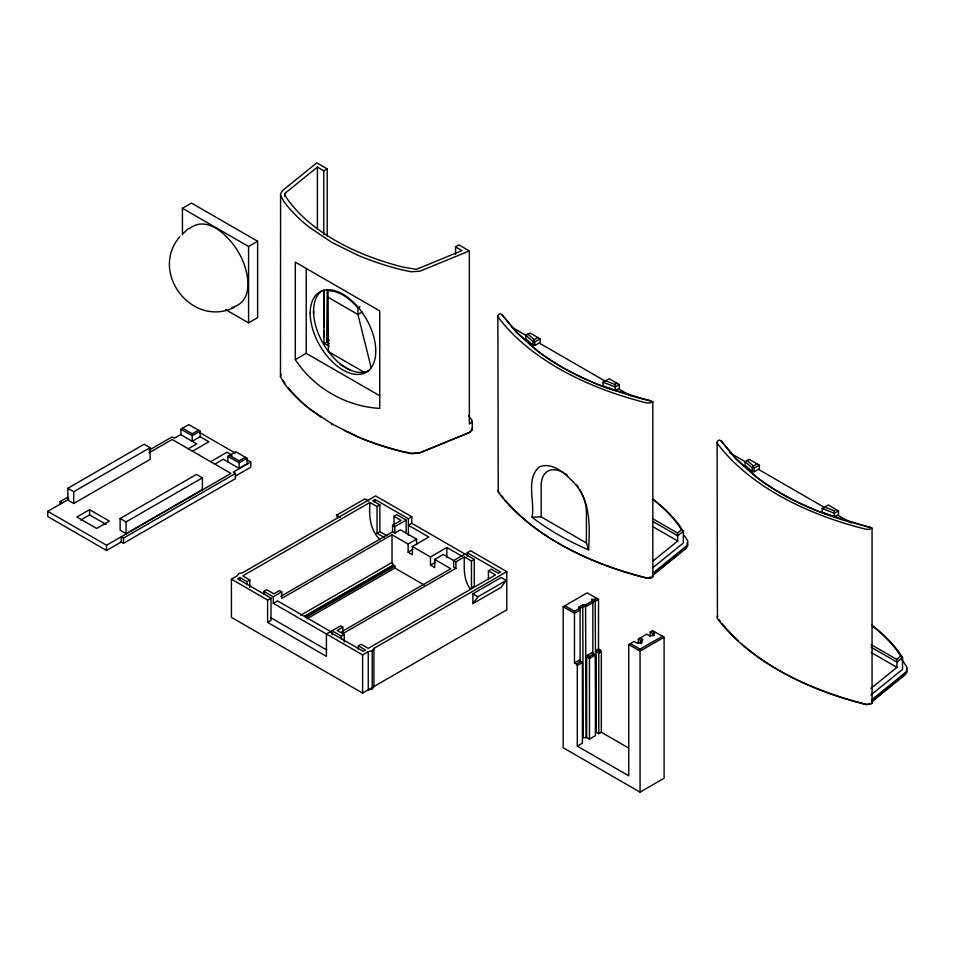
<?xml version="1.0" encoding="UTF-8"?>
<svg xmlns="http://www.w3.org/2000/svg" width="955" height="955" viewBox="0 0 955 955"><rect width="100%" height="100%" fill="white"/><g stroke="black" fill="none" stroke-linecap="round" stroke-linejoin="round"><path stroke-width="1.43" d="M323.805 337.318L323.805 330.788M455.559 254.281L455.559 246.891L458.949 244.934L469.359 250.938L469.359 423.96L472.033 422.026L471.877 420.081A285.282 164.714 0 0 0 468.619 415.891M653.304 574.456L653.304 576.414L652.002 577.333L646.583 577.87A285.282 164.714 0 0 1 498.212 492.207L497.865 315.95L498.498 314.649L500.086 313.622L501.996 314.72L517.467 332.925L537.737 351.01A265.227 153.122 0 0 0 605.637 387.551L637.283 397.65M532.054 517.204C535.182 501.482 525.31 479.04 539.36 466.816C552.277 461.802 564.5 473.095 572.94 481.654C591.026 499.632 589.832 526.384 588.602 549.853L585.105 548.385A285.282 164.714 0 0 1 534.597 519.222L532.054 517.204L541.163 516.846L586.394 542.965L588.602 549.853M652.838 574.838L652.838 401.804L604.778 387.014A266.827 154.053 0 0 1 536.447 350.258L516.07 332.065L501.996 314.72M901.926 659.821A223.995 129.319 0 0 1 903.633 662.042L907.071 667.426L906.104 671.89L871.39 700.134L872.536 700.791L871.975 703.202L869.181 704.301L865.815 704.217A285.282 164.714 0 0 1 717.432 618.553L717.086 442.296L717.73 440.995L719.306 439.957L721.216 441.067L736.699 459.271L756.957 477.345A265.227 153.122 0 0 0 824.869 513.886L840.878 519.413L867.152 526.623M721.216 441.067L735.29 458.412L755.68 476.593A266.827 154.053 0 0 0 823.998 513.36L872.058 528.151L872.058 701.173L872.536 700.791M284.877 196.348L284.888 193.423L317.394 167.113L323.805 170.826L327.195 168.868L327.195 235.873M470.624 431.087L469.132 432.711L419.293 453.136L411.569 453.697L402.234 451.715A223.995 129.319 0 0 1 358.423 437.175L331.719 423.829L332.853 424.486L309.575 408.955A225.595 130.25 0 0 1 284.22 383.48L280.472 376.676L280.591 193.829L282.728 190.391L316.785 162.851L327.195 168.868M280.472 376.676L281.045 374.038M284.888 193.423L284.566 194.856L288.625 200.872A220.796 127.481 0 0 0 403.511 267.197L416.404 269.358L461.969 250.592L455.559 246.891M472.236 421.358L472.236 429.846L470.135 432.126L419.973 452.67L411.271 453.303L401.601 451.261A225.595 130.25 0 0 1 357.48 436.614L344.182 430.502M497.865 490.942L498.068 490.273M717.086 617.276L717.73 615.975M685.965 547.561L680.055 552.921M905.185 673.896L873.909 699.764M263.938 594.368L263.938 591.396L266.767 589.772L273.834 593.843L279.493 590.584L281.749 591.885L281.749 598.415L392.016 534.752L408.131 544.063L408.131 552.229L412.369 554.676L412.369 546.511L428.771 537.044L408.406 525.286L411.808 523.328L411.808 516.798L375.613 495.908L242.737 572.63L238.774 573.609L237.079 575.889L231.42 579.16L231.42 617.348L362.613 693.091L368.26 689.832L372.223 688.841L372.223 650.653L373.918 648.361L506.795 571.651L506.795 609.839L367.496 690.262M373.918 648.361L373.918 686.561L372.223 688.841L368.26 689.832L368.26 651.632L372.223 650.653M472.868 603.644L477.966 596.78L506.234 580.461L501.148 577.524L472.868 593.843L472.868 603.644L501.148 587.313L506.234 580.461M179.898 236.601C149.111 272.032 191.74 327.995 234.059 307.51M183.348 233.307L188.481 228.555M189.424 228.639C207.557 214.183 229.642 236.852 238.499 252.311C248.193 268.128 256.215 301.41 231.767 307.486M652.838 401.804L649.949 402.974L646.583 402.891A285.282 164.714 0 0 1 498.212 317.227L497.865 315.95M652.85 561.158L677.74 541.008L677.537 533.057L681.536 529.822L683.338 531.267L683.338 543.013L652.85 567.688M653.256 572.905L686.872 545.556L687.851 541.091L684.413 535.707M652.372 575.292L677.752 554.783M653.256 574.862L686.012 548.385L687.91 545.317L687.385 542.082M872.058 528.151L869.181 529.309L865.815 529.225A285.282 164.714 0 0 1 717.432 443.562L717.086 442.296M870.912 688.436L896.972 667.354L896.757 659.404L900.756 656.169L902.559 657.601L902.559 669.36L870.912 694.965M872.476 701.209L905.245 674.719L907.143 671.663L906.605 668.416M370.791 688.997L373.918 686.561M505.517 500.42A283.563 163.711 0 0 0 647.144 578.312L650.295 578.193L653.304 576.414M741.343 643.61A283.563 163.711 0 0 0 866.376 704.647L870.447 704.157L872.536 702.749L871.39 702.092M182.429 234.727L182.429 208.286L191.478 203.069L257.635 241.257L257.635 317.657L248.587 322.874L225.69 309.659M182.429 208.286L248.587 246.486L257.635 241.257M371.173 367.675L357.922 314.482L357.922 307.952L360.011 306.734M362.112 312.046L357.922 314.482L328.054 297.232L328.054 290.702C340.207 290.786 350.318 299.19 357.922 307.952M67.829 488.292L144.157 444.218L150.102 447.644L150.102 459.403L73.762 503.476L67.829 500.05L67.829 488.292L73.762 491.718L150.102 447.644M329.356 343.621L326.765 342.141L327.195 289.484M295.31 359.641L295.31 262.159L379.732 310.9L379.732 408.394C345.996 406.52 313.801 387.921 295.31 359.641L306.233 353.338L379.732 395.776M324.211 343.609L326.765 342.141M180.913 434.752L180.913 429.201L188.827 424.629L200.144 431.159L200.144 436.71L208.906 441.771L192.504 451.238M60.189 504.121L60.189 501.518L67.912 497.054M148.98 450.247L172.151 436.877L174.407 438.178L180.626 434.585L196.742 443.896L188.266 448.79M235.276 476.163L250.747 467.234L250.747 462.017L233.223 472.128L235.479 473.441L235.479 478.658L123.517 543.3L121.261 541.998L106.554 550.486L47.75 516.536L47.75 511.307L68.903 499.095M148.92 452.897L172.151 439.491L230.955 473.441L106.554 545.257L47.75 511.307M182.608 428.222L192.218 433.773L198.437 430.18M200.144 431.159L192.218 435.731L180.913 429.201M200.144 436.71L192.218 441.282L192.218 433.773M89.591 509.672L76.866 517.025L96.658 528.449L109.383 521.108L89.591 509.672L89.591 514.9L106.029 524.39M80.686 520.045L89.591 514.9M210.601 461.683L226.992 452.216L232.005 455.105M120.127 518.493L196.467 474.42L202.4 477.846L202.4 489.605L126.06 533.666L120.127 530.24L120.127 518.493L126.06 521.919L202.4 477.846M227.851 461.85L227.851 456.299L235.766 451.727L247.07 458.257L247.07 463.808L239.156 468.38L239.156 460.871L229.546 455.32M214.839 464.13L223.327 459.236L239.442 468.547M239.156 460.871L245.375 457.278M247.07 458.257L239.156 462.829L227.851 456.299M121.261 541.998L121.261 536.77L123.517 538.083L235.479 473.441M605.613 381.355L539.181 343L535.087 345.364L533.045 345.244L525.883 338.93L525.883 335.336L529.953 332.985L540.136 338.858L540.136 342.451M537.868 337.557L534.191 339.67L533.045 341.651L533.045 345.244M540.136 338.858L535.087 341.771L533.045 341.651L525.883 335.336M337.616 517.717L336.602 515.175L364.87 498.844L368.69 501.053M249.804 587.409L249.804 579.971L246.975 581.607L239.908 577.524L237.652 578.826L271.005 598.093L271.005 620.452L267.615 622.409L267.615 600.05L231.42 579.16M387.121 535.851L379.851 531.66L379.851 504.885L377.034 506.52L369.967 502.437L242.737 575.889L249.804 579.971M411.808 516.798L408.406 518.756L375.052 499.501L372.784 500.802L379.851 504.885M630.813 395.907L618.339 388.709L615.223 390.511L602.975 385.82L602.975 382.227L609.111 378.693L619.294 384.567L619.294 388.16M605.494 380.782L615.02 384.423L617.037 383.253M619.294 384.567L615.223 386.918L602.975 382.227M393.997 525.238L393.997 516.309L396.814 514.685L406.15 520.069L406.15 533.487M377.034 506.52L377.034 533.284L379.851 531.66M280.77 596.374L392.577 531.816L392.577 525.286L401.064 520.391L393.997 516.309M267.615 600.05L271.005 598.093M263.938 591.396L273.273 596.78L281.749 591.885M392.577 525.286L394.845 526.599L406.15 520.069M273.273 596.78L273.273 603.309L277.511 600.862L332.483 632.604M392.577 531.816L394.845 533.129L400.491 529.858L416.607 539.169L416.607 544.601M408.131 544.063L416.607 539.169M408.131 552.229L412.978 549.423M300.67 615.247L392.016 562.507L392.016 534.752M304.657 616.214L393.424 564.954L392.016 562.507M304.657 616.536L393.424 565.276L394.845 566.1L394.845 568.058L424.175 584.997M306.066 617.348L394.845 566.1M307.044 618.745L394.845 568.058M412.369 546.511L430.466 556.956L446.856 547.49L462.125 556.299M430.466 556.956L430.466 565.121L434.704 567.568L434.704 559.403L443.192 554.509L455.905 561.85L464.393 556.956L471.46 561.039L474.289 559.403L474.289 586.179L471.46 587.803L471.46 561.039M430.466 565.121L435.313 562.316M332.077 634.657L332.077 630.742L340.553 625.835L342.821 627.149L342.821 633.678L455.905 568.38L455.905 561.85M464.954 554.019L453.649 560.549L453.649 567.079L455.905 568.38M467.222 556.634L467.222 552.718L470.612 550.749L506.795 571.651M342.821 627.149L337.163 630.407L344.23 634.49L344.23 641.927M341.842 631.625L450.82 568.714L434.704 559.403M332.077 630.742L341.401 636.125L344.23 634.49M358.364 648.887L358.364 645.914L361.193 644.291L368.26 648.361L495.49 574.91L488.423 570.827L488.423 579.757M488.423 570.827L491.252 569.204L498.319 573.275L500.575 571.973L467.222 552.718M273.273 603.309L362.613 654.891L368.26 651.632M824.834 507.69L758.401 469.335L754.319 471.698L752.265 471.579L745.103 465.264L745.103 461.671L749.174 459.319L759.356 465.204L759.356 468.786M757.088 463.891L753.423 466.016L752.265 467.986L752.265 471.579M759.356 465.204L754.319 468.105L752.265 467.986L745.103 461.671M650.248 636.651L650.248 632.186L652.79 630.706L664.095 637.236L664.095 778.265L640.065 792.149L563.163 747.741L563.163 606.712L587.194 592.84L598.51 599.37L598.51 648.994L595.956 650.462L595.956 732.079L598.785 733.715L601.328 732.246L628.342 747.837M563.163 606.712L574.468 613.241L580.127 609.982L578.933 608.717L578.933 607.082L582.741 604.885L585.57 604.885L591.646 601.375L591.646 599.334L595.18 599.334L596.803 598.391M564.859 605.733L574.468 611.284L578.933 608.717M580.127 662.042L580.127 608.347L583.242 606.556L586.06 606.556L592.852 602.641L591.646 601.375M598.51 599.37L595.681 601.005L592.852 601.005L591.646 599.334M851.287 522.97L837.571 515.043L834.443 516.846L822.207 512.167L822.207 508.573L828.343 505.028L838.514 510.901L838.514 514.494M824.714 507.117L834.24 510.758L836.258 509.6M574.468 611.284L574.468 662.865L579.566 659.929L579.566 660.908M838.514 510.901L834.443 513.253L822.207 508.573M574.468 662.865L576.45 664.012L580.688 661.564M582.741 604.885L583.242 737.797L586.633 737.463L589.462 739.098L595.395 735.672L595.395 655.035L589.462 658.461L586.633 656.825L587.48 655.357L589.462 656.503L593.7 654.056M601.328 651.608L598.785 653.077L595.956 651.441L596.803 649.973L598.785 651.119L600.48 650.14L601.328 651.608L601.328 732.246M577.298 665.48L582.395 662.543L582.395 743.181L577.298 746.118L577.298 665.48L576.45 664.012M577.298 746.118L628.76 775.83L628.76 644.589L634.132 641.485L636.961 643.121L641.832 642.285L641.832 640.304M638.37 643.515L638.37 639.038L646.845 634.144L649.675 635.767L653.984 635.326L653.984 633.284M630.455 643.61L640.065 649.161L662.4 636.257M664.095 637.236L640.065 651.119L628.76 644.589M595.956 732.079L595.18 599.334M469.359 250.938L419.973 271.16L411.271 271.793L401.601 269.74A225.595 130.25 0 0 1 357.48 255.104L331.719 242.319L309.575 227.445A225.595 130.25 0 0 1 284.22 201.971L280.472 195.166M637.522 642.787L641.832 642.285M653.984 635.326L652.79 635.612L652.79 633.977L654.772 632.831L651.943 631.207M650.928 400.706L638.298 397.949M868.143 526.766L870.148 527.041M729.513 452.658L745.736 462.029M511.534 327.04L526.503 335.683M870.96 644.506L896.757 659.404M653.029 518.911L677.537 533.057M871.151 647.227L896.972 662.125L902.559 657.601L898.5 651.573A218.397 126.096 0 0 0 871.76 625.227M653.22 521.633L677.74 535.791L683.338 531.267L679.28 525.238A218.397 126.096 0 0 0 652.528 498.88M871.151 652.444L896.972 667.354M653.22 526.85L677.74 541.008M326.765 338.87L329.356 340.362M329.069 346.104L323.924 343.132L323.924 290.01M364.882 372.653L328.448 351.619L328.054 297.232M340.064 364.392L350.163 370.218M869.301 703.501L870.447 704.157M650.068 577.154L651.215 577.823M650.248 632.186L653.077 633.81M640.065 638.059L642.894 639.695L640.626 640.996L640.626 642.631M638.37 639.038L641.199 640.674L641.199 643.646M411.808 523.328L474.289 559.403M598.51 648.994L600.48 650.14M591.718 652.91L595.395 655.035M377.034 533.284L384.304 537.486M199.607 432.496L235.407 453.159M246.915 459.797L250.747 462.017M336.602 515.175L340.422 517.371M472.868 593.843L477.966 596.78M578.718 660.418L582.395 662.543M358.364 645.914L365.443 649.997L363.175 651.298L329.809 632.043L326.419 634.001L326.419 656.36L267.615 622.409M271.005 617.837L326.741 650.021M60.189 501.518L62.457 502.819M321.381 417.335L310.864 409.719A223.995 129.319 0 0 1 288.279 387.754M747.156 460.489L753.423 466.016L754.319 471.698M527.924 334.155L534.191 339.67L535.087 345.364M578.933 607.082L580.127 608.347M380.174 539.742C369.907 530.288 368.845 515.485 369.967 502.437M470.624 589.426C463.39 580.21 464.058 567.974 464.393 556.956M900.756 656.169L897.032 650.641A216.797 125.165 0 0 0 872.655 626.158M681.536 529.822L677.811 524.295A216.797 125.165 0 0 0 653.435 499.811M282.716 380.006L284.948 383.313M471.877 428.568L472.236 429.846M499.716 493.198L499.465 492.303M585.57 604.885L586.06 737.797M834.24 510.758L834.443 516.846M615.02 384.423L615.223 390.511M640.065 649.161L640.065 792.149M598.785 651.119L598.785 733.715M592.852 601.005L592.852 654.832M592.566 653.399L592.566 652.42L586.633 655.846L586.633 737.463M589.462 656.503L589.462 739.098M586.394 542.965L586.394 511.94A31.993 18.467 60 0 0 579.769 489.652M541.163 516.846L541.163 485.832A31.993 18.467 60 0 1 563.772 472.773M446.856 547.49L446.856 557.565M408.406 518.756L408.406 535.361M394.845 526.599L394.845 533.129M375.052 499.501L375.052 502.414M362.613 654.891L362.613 693.091M341.401 636.125L341.401 639.098M323.805 170.826L323.805 234.393M323.805 290.571L323.805 327.529M317.394 167.113L317.394 229.212M313.574 311.223L313.574 314.135M306.233 268.462L306.233 353.338M248.587 246.486L248.587 322.874M246.975 581.607L246.975 584.579M239.908 577.524L239.908 580.437M126.06 521.919L126.06 533.666M123.517 538.083L123.517 543.3M106.554 545.257L106.554 550.486M73.762 491.718L73.762 503.476M738.155 640.721A283.563 163.711 0 0 1 722.183 623.675M720.536 621.61A283.563 163.711 0 0 1 718.948 619.532M503.798 498.367A283.563 163.711 0 0 1 501.315 495.275M564.954 473.489A31.993 18.467 60 0 1 567.318 475.136M576.748 484.973A31.993 18.467 60 0 1 578.324 487.277M369.561 370.325A46.377 26.776 60 0 1 323.793 344.588A46.377 26.776 60 0 1 322.014 290.75M310.184 313.192A46.377 26.776 60 0 0 359.378 374.384A46.377 26.776 60 0 0 359.378 308.787A46.377 26.776 60 0 0 310.184 313.192"/></g></svg>
